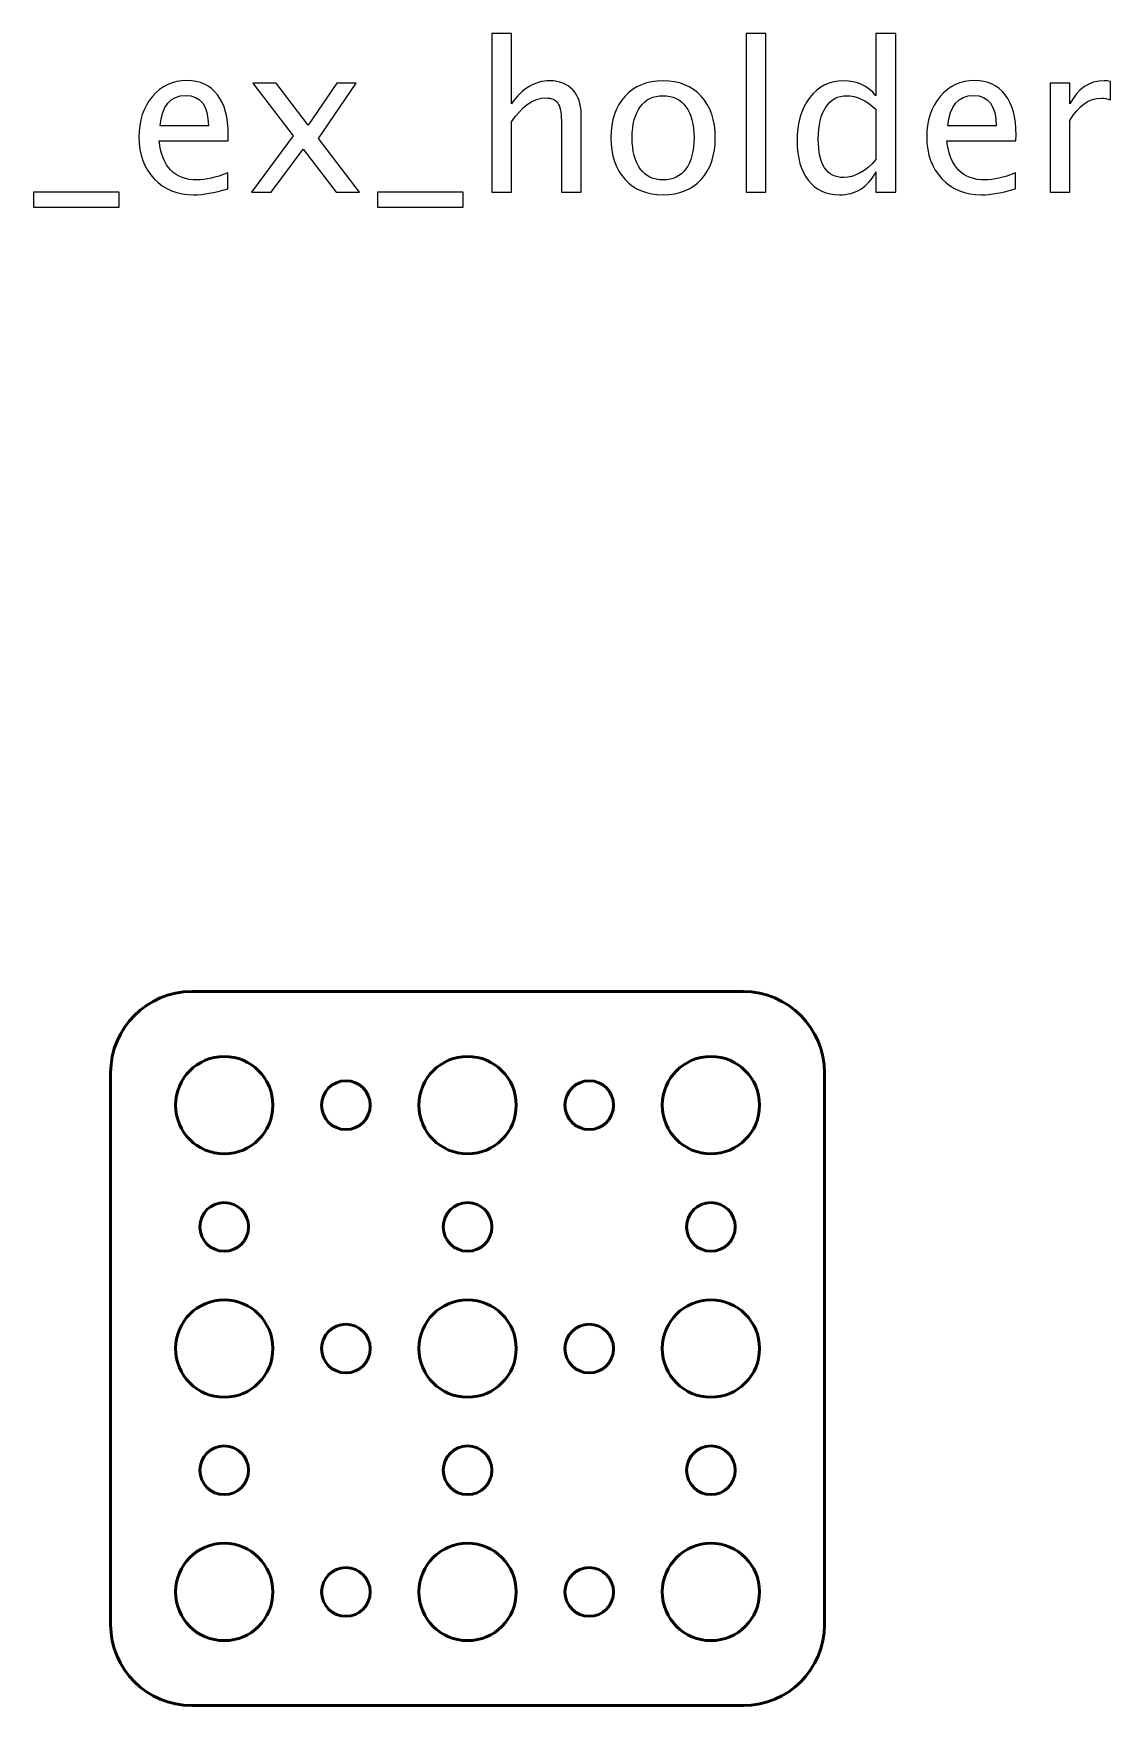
# Model space of a CAD drawing. Header units: centimetres. Extents: x -27.7 to 27.6, y -20.2 to 43.3.
# Drawn here: x 4.82 to 11.46, y -20.2 to -9.9 of the extents above; entities that cross this region are included whole.
import ezdxf

# ---------------------------------------------------------------- set-up
doc = ezdxf.new("R2010")
doc.units = ezdxf.units.CM
doc.header["$MEASUREMENT"] = 0
doc.layers.add('Layer 1', color=7, linetype='Continuous')

msp = doc.modelspace()

# ---------------------------------------------------------------- linework, layer by layer
at = {"layer": 'Layer 1', "lineweight": 53}
for centre, major_axis in [((6.00001, -16.50001), (0, 0.30001)), ((7.50001, -16.50001), (0, 0.30001)), ((9.00001, -16.50001), (0, 0.30001)), ((6.75, -16.5), (0, 0.15)), ((8.25, -16.5), (0, 0.15)), ((6, -17.25), (0, 0.15)), ((7.5, -17.25), (0, 0.15)), ((9, -17.25), (0, 0.15)), ((6.00001, -18.00001), (0, 0.30001)), ((7.50001, -18.00001), (0, 0.30001)), ((9.00001, -18.00001), (0, 0.30001)), ((6.75, -18), (0, 0.15)), ((8.25, -18), (0, 0.15)), ((6, -18.75), (0, 0.15)), ((7.5, -18.75), (0, 0.15)), ((9, -18.75), (0, 0.15)), ((6.00001, -19.50001), (0, 0.30001)), ((7.50001, -19.50001), (0, 0.30001)), ((9.00001, -19.50001), (0, 0.30001)), ((6.75, -19.5), (0, 0.15)), ((8.25, -19.5), (0, 0.15))]:
    msp.add_ellipse(centre, major_axis=major_axis, ratio=1, dxfattribs=at)
at = {"layer": 'Layer 1'}
for points, knots in [([(7.64921, -10.87465), (7.64921, -10.87465), (7.64921, -9.89548), (7.64921, -9.89548), (7.64921, -9.89548), (7.64921, -9.89548), (7.77113, -9.89548), (7.77113, -9.89548), (7.77113, -9.89548), (7.77113, -9.89548), (7.77113, -10.32876), (7.77113, -10.32876), (7.77113, -10.32876), (7.83569, -10.23457), (7.91485, -10.18758), (8.00841, -10.18758), (8.00841, -10.18758), (8.06725, -10.18758), (8.11403, -10.20599), (8.14853, -10.24304), (8.14853, -10.24304), (8.18303, -10.27987), (8.20039, -10.32961), (8.20039, -10.39184), (8.20039, -10.39184), (8.20039, -10.39184), (8.20039, -10.87465), (8.20039, -10.87465), (8.20039, -10.87465), (8.20039, -10.87465), (8.07847, -10.87465), (8.07847, -10.87465), (8.07847, -10.87465), (8.07847, -10.87465), (8.07847, -10.43163), (8.07847, -10.43163), (8.07847, -10.43163), (8.07847, -10.38168), (8.07106, -10.34612), (8.05646, -10.32495), (8.05646, -10.32495), (8.04164, -10.30357), (8.0173, -10.29299), (7.98322, -10.29299), (7.98322, -10.29299), (7.90829, -10.29299), (7.83759, -10.34188), (7.77113, -10.43967), (7.77113, -10.43967), (7.77113, -10.43967), (7.77113, -10.87465), (7.77113, -10.87465), (7.77113, -10.87465), (7.77113, -10.87465), (7.64921, -10.87465), (7.64921, -10.87465)], [0, 0, 0, 0, 0.06666667, 0.06666667, 0.06666667, 0.06666667, 0.13333333, 0.13333333, 0.13333333, 0.13333333, 0.2, 0.2, 0.2, 0.2, 0.26666667, 0.26666667, 0.26666667, 0.26666667, 0.33333333, 0.33333333, 0.33333333, 0.33333333, 0.4, 0.4, 0.4, 0.4, 0.46666667, 0.46666667, 0.46666667, 0.46666667, 0.53333333, 0.53333333, 0.53333333, 0.53333333, 0.6, 0.6, 0.6, 0.6, 0.66666667, 0.66666667, 0.66666667, 0.66666667, 0.73333333, 0.73333333, 0.73333333, 0.73333333, 0.8, 0.8, 0.8, 0.8, 0.86666667, 0.86666667, 0.86666667, 0.86666667, 1, 1, 1, 1]), ([(9.21766, -10.87465), (9.21766, -10.87465), (9.21766, -9.89548), (9.21766, -9.89548), (9.21766, -9.89548), (9.21766, -9.89548), (9.33958, -9.89548), (9.33958, -9.89548), (9.33958, -9.89548), (9.33958, -9.89548), (9.33958, -10.87465), (9.33958, -10.87465), (9.33958, -10.87465), (9.33958, -10.87465), (9.21766, -10.87465), (9.21766, -10.87465)], [0, 0, 0, 0, 0.2, 0.2, 0.2, 0.2, 0.4, 0.4, 0.4, 0.4, 0.6, 0.6, 0.6, 0.6, 1, 1, 1, 1]), ([(10.01776, -10.87465), (10.01776, -10.87465), (10.01776, -10.74828), (10.01776, -10.74828), (10.01776, -10.74828), (9.96802, -10.84269), (9.89309, -10.88989), (9.79297, -10.88989), (9.79297, -10.88989), (9.71169, -10.88989), (9.64777, -10.86047), (9.6012, -10.80141), (9.6012, -10.80141), (9.55463, -10.74236), (9.53135, -10.66171), (9.53135, -10.55948), (9.53135, -10.55948), (9.53135, -10.44772), (9.55781, -10.35776), (9.61051, -10.2896), (9.61051, -10.2896), (9.66343, -10.22166), (9.73286, -10.18758), (9.81901, -10.18758), (9.81901, -10.18758), (9.8988, -10.18758), (9.96527, -10.21806), (10.01776, -10.27923), (10.01776, -10.27923), (10.01776, -10.27923), (10.01776, -9.89548), (10.01776, -9.89548), (10.01776, -9.89548), (10.01776, -9.89548), (10.13968, -9.89548), (10.13968, -9.89548), (10.13968, -9.89548), (10.13968, -9.89548), (10.13968, -10.87465), (10.13968, -10.87465), (10.13968, -10.87465), (10.13968, -10.87465), (10.01776, -10.87465), (10.01776, -10.87465)], [0, 0, 0, 0, 0.08333333, 0.08333333, 0.08333333, 0.08333333, 0.16666667, 0.16666667, 0.16666667, 0.16666667, 0.25, 0.25, 0.25, 0.25, 0.33333333, 0.33333333, 0.33333333, 0.33333333, 0.41666667, 0.41666667, 0.41666667, 0.41666667, 0.5, 0.5, 0.5, 0.5, 0.58333333, 0.58333333, 0.58333333, 0.58333333, 0.66666667, 0.66666667, 0.66666667, 0.66666667, 0.75, 0.75, 0.75, 0.75, 0.83333333, 0.83333333, 0.83333333, 0.83333333, 1, 1, 1, 1]), ([(6.02171, -10.85306), (5.9398, -10.87761), (5.86973, -10.88989), (5.81131, -10.88989), (5.81131, -10.88989), (5.71162, -10.88989), (5.63055, -10.85687), (5.56811, -10.79104), (5.56811, -10.79104), (5.50567, -10.72521), (5.47434, -10.63991), (5.47434, -10.53492), (5.47434, -10.53492), (5.47434, -10.43311), (5.50186, -10.3495), (5.5571, -10.2841), (5.5571, -10.2841), (5.61235, -10.21891), (5.68304, -10.18631), (5.76919, -10.18631), (5.76919, -10.18631), (5.85068, -10.18631), (5.91376, -10.21531), (5.95821, -10.2733), (5.95821, -10.2733), (6.00266, -10.3313), (6.02489, -10.41343), (6.02489, -10.5199), (6.02489, -10.5199), (6.02489, -10.5199), (6.02425, -10.55715), (6.02425, -10.55715), (6.02425, -10.55715), (6.02425, -10.55715), (5.5988, -10.55715), (5.5988, -10.55715), (5.5988, -10.55715), (5.61658, -10.71802), (5.69511, -10.79845), (5.83417, -10.79845), (5.83417, -10.79845), (5.88519, -10.79845), (5.94763, -10.78406), (6.02171, -10.75527), (6.02171, -10.75527), (6.02171, -10.75527), (6.02171, -10.85306), (6.02171, -10.85306)], [0, 0, 0, 0, 0.07692308, 0.07692308, 0.07692308, 0.07692308, 0.15384615, 0.15384615, 0.15384615, 0.15384615, 0.23076923, 0.23076923, 0.23076923, 0.23076923, 0.30769231, 0.30769231, 0.30769231, 0.30769231, 0.38461538, 0.38461538, 0.38461538, 0.38461538, 0.46153846, 0.46153846, 0.46153846, 0.46153846, 0.53846154, 0.53846154, 0.53846154, 0.53846154, 0.61538462, 0.61538462, 0.61538462, 0.61538462, 0.69230769, 0.69230769, 0.69230769, 0.69230769, 0.76923077, 0.76923077, 0.76923077, 0.76923077, 0.84615385, 0.84615385, 0.84615385, 0.84615385, 1, 1, 1, 1]), ([(8.70543, -10.88989), (8.60658, -10.88989), (8.52827, -10.85835), (8.47069, -10.79527), (8.47069, -10.79527), (8.41291, -10.7322), (8.38412, -10.64647), (8.38412, -10.53831), (8.38412, -10.53831), (8.38412, -10.43036), (8.41291, -10.34485), (8.47069, -10.28198), (8.47069, -10.28198), (8.52827, -10.21912), (8.60658, -10.18758), (8.70543, -10.18758), (8.70543, -10.18758), (8.80428, -10.18758), (8.8826, -10.21912), (8.94017, -10.28198), (8.94017, -10.28198), (8.99795, -10.34485), (9.02674, -10.43036), (9.02674, -10.53831), (9.02674, -10.53831), (9.02674, -10.64647), (8.99795, -10.7322), (8.94017, -10.79527), (8.94017, -10.79527), (8.8826, -10.85835), (8.80428, -10.88989), (8.70543, -10.88989)], [0, 0, 0, 0, 0.11111111, 0.11111111, 0.11111111, 0.11111111, 0.22222222, 0.22222222, 0.22222222, 0.22222222, 0.33333333, 0.33333333, 0.33333333, 0.33333333, 0.44444444, 0.44444444, 0.44444444, 0.44444444, 0.55555556, 0.55555556, 0.55555556, 0.55555556, 0.66666667, 0.66666667, 0.66666667, 0.66666667, 0.77777778, 0.77777778, 0.77777778, 0.77777778, 1, 1, 1, 1]), ([(10.87797, -10.85306), (10.79606, -10.87761), (10.72599, -10.88989), (10.66757, -10.88989), (10.66757, -10.88989), (10.56788, -10.88989), (10.48681, -10.85687), (10.42437, -10.79104), (10.42437, -10.79104), (10.36193, -10.72521), (10.3306, -10.63991), (10.3306, -10.53492), (10.3306, -10.53492), (10.3306, -10.43311), (10.35812, -10.3495), (10.41336, -10.2841), (10.41336, -10.2841), (10.46861, -10.21891), (10.5393, -10.18631), (10.62545, -10.18631), (10.62545, -10.18631), (10.70694, -10.18631), (10.77002, -10.21531), (10.81447, -10.2733), (10.81447, -10.2733), (10.85892, -10.3313), (10.88115, -10.41343), (10.88115, -10.5199), (10.88115, -10.5199), (10.88115, -10.5199), (10.88051, -10.55715), (10.88051, -10.55715), (10.88051, -10.55715), (10.88051, -10.55715), (10.45506, -10.55715), (10.45506, -10.55715), (10.45506, -10.55715), (10.47284, -10.71802), (10.55137, -10.79845), (10.69043, -10.79845), (10.69043, -10.79845), (10.74145, -10.79845), (10.80389, -10.78406), (10.87797, -10.75527), (10.87797, -10.75527), (10.87797, -10.75527), (10.87797, -10.85306), (10.87797, -10.85306)], [0, 0, 0, 0, 0.07692308, 0.07692308, 0.07692308, 0.07692308, 0.15384615, 0.15384615, 0.15384615, 0.15384615, 0.23076923, 0.23076923, 0.23076923, 0.23076923, 0.30769231, 0.30769231, 0.30769231, 0.30769231, 0.38461538, 0.38461538, 0.38461538, 0.38461538, 0.46153846, 0.46153846, 0.46153846, 0.46153846, 0.53846154, 0.53846154, 0.53846154, 0.53846154, 0.61538462, 0.61538462, 0.61538462, 0.61538462, 0.69230769, 0.69230769, 0.69230769, 0.69230769, 0.76923077, 0.76923077, 0.76923077, 0.76923077, 0.84615385, 0.84615385, 0.84615385, 0.84615385, 1, 1, 1, 1]), ([(11.09154, -10.87465), (11.09154, -10.87465), (11.09154, -10.20155), (11.09154, -10.20155), (11.09154, -10.20155), (11.09154, -10.20155), (11.21346, -10.20155), (11.21346, -10.20155), (11.21346, -10.20155), (11.21346, -10.20155), (11.21346, -10.32876), (11.21346, -10.32876), (11.21346, -10.32876), (11.26193, -10.23457), (11.33221, -10.18758), (11.42449, -10.18758), (11.42449, -10.18758), (11.43698, -10.18758), (11.4501, -10.18864), (11.46365, -10.19075), (11.46365, -10.19075), (11.46365, -10.19075), (11.46365, -10.30484), (11.46365, -10.30484), (11.46365, -10.30484), (11.44248, -10.29786), (11.42386, -10.29426), (11.40777, -10.29426), (11.40777, -10.29426), (11.3303, -10.29426), (11.26553, -10.33998), (11.21346, -10.43163), (11.21346, -10.43163), (11.21346, -10.43163), (11.21346, -10.87465), (11.21346, -10.87465), (11.21346, -10.87465), (11.21346, -10.87465), (11.09154, -10.87465), (11.09154, -10.87465)], [0, 0, 0, 0, 0.09090909, 0.09090909, 0.09090909, 0.09090909, 0.18181818, 0.18181818, 0.18181818, 0.18181818, 0.27272727, 0.27272727, 0.27272727, 0.27272727, 0.36363636, 0.36363636, 0.36363636, 0.36363636, 0.45454545, 0.45454545, 0.45454545, 0.45454545, 0.54545455, 0.54545455, 0.54545455, 0.54545455, 0.63636364, 0.63636364, 0.63636364, 0.63636364, 0.72727273, 0.72727273, 0.72727273, 0.72727273, 0.81818182, 0.81818182, 0.81818182, 0.81818182, 1, 1, 1, 1]), ([(5.60515, -10.46571), (5.60515, -10.46571), (5.90233, -10.46571), (5.90233, -10.46571), (5.90233, -10.46571), (5.90233, -10.3404), (5.85555, -10.27775), (5.76221, -10.27775), (5.76221, -10.27775), (5.66823, -10.27775), (5.61595, -10.3404), (5.60515, -10.46571)], [0, 0, 0, 0, 0.25, 0.25, 0.25, 0.25, 0.5, 0.5, 0.5, 0.5, 1, 1, 1, 1]), ([(6.16797, -10.87465), (6.16797, -10.87465), (6.4243, -10.5273), (6.4243, -10.5273), (6.4243, -10.5273), (6.4243, -10.5273), (6.17559, -10.20155), (6.17559, -10.20155), (6.17559, -10.20155), (6.17559, -10.20155), (6.32101, -10.20155), (6.32101, -10.20155), (6.32101, -10.20155), (6.32101, -10.20155), (6.51743, -10.46084), (6.51743, -10.46084), (6.51743, -10.46084), (6.51743, -10.46084), (6.69523, -10.20155), (6.69523, -10.20155), (6.69523, -10.20155), (6.69523, -10.20155), (6.8144, -10.20155), (6.8144, -10.20155), (6.8144, -10.20155), (6.8144, -10.20155), (6.58157, -10.54297), (6.58157, -10.54297), (6.58157, -10.54297), (6.58157, -10.54297), (6.83472, -10.87465), (6.83472, -10.87465), (6.83472, -10.87465), (6.83472, -10.87465), (6.68931, -10.87465), (6.68931, -10.87465), (6.68931, -10.87465), (6.68931, -10.87465), (6.48653, -10.60795), (6.48653, -10.60795), (6.48653, -10.60795), (6.48653, -10.60795), (6.29031, -10.87465), (6.29031, -10.87465), (6.29031, -10.87465), (6.29031, -10.87465), (6.16797, -10.87465), (6.16797, -10.87465)], [0, 0, 0, 0, 0.07692308, 0.07692308, 0.07692308, 0.07692308, 0.15384615, 0.15384615, 0.15384615, 0.15384615, 0.23076923, 0.23076923, 0.23076923, 0.23076923, 0.30769231, 0.30769231, 0.30769231, 0.30769231, 0.38461538, 0.38461538, 0.38461538, 0.38461538, 0.46153846, 0.46153846, 0.46153846, 0.46153846, 0.53846154, 0.53846154, 0.53846154, 0.53846154, 0.61538462, 0.61538462, 0.61538462, 0.61538462, 0.69230769, 0.69230769, 0.69230769, 0.69230769, 0.76923077, 0.76923077, 0.76923077, 0.76923077, 0.84615385, 0.84615385, 0.84615385, 0.84615385, 1, 1, 1, 1]), ([(8.70522, -10.79845), (8.76554, -10.79845), (8.81253, -10.7758), (8.84598, -10.73029), (8.84598, -10.73029), (8.87921, -10.685), (8.89593, -10.62086), (8.89593, -10.53831), (8.89593, -10.53831), (8.89593, -10.45597), (8.87921, -10.39205), (8.84598, -10.34675), (8.84598, -10.34675), (8.81253, -10.30167), (8.76554, -10.27902), (8.70522, -10.27902), (8.70522, -10.27902), (8.64468, -10.27902), (8.59769, -10.30167), (8.56467, -10.34675), (8.56467, -10.34675), (8.53144, -10.39205), (8.51493, -10.45597), (8.51493, -10.53831), (8.51493, -10.53831), (8.51493, -10.62086), (8.53144, -10.685), (8.56467, -10.73029), (8.56467, -10.73029), (8.59769, -10.7758), (8.64468, -10.79845), (8.70522, -10.79845)], [0, 0, 0, 0, 0.11111111, 0.11111111, 0.11111111, 0.11111111, 0.22222222, 0.22222222, 0.22222222, 0.22222222, 0.33333333, 0.33333333, 0.33333333, 0.33333333, 0.44444444, 0.44444444, 0.44444444, 0.44444444, 0.55555556, 0.55555556, 0.55555556, 0.55555556, 0.66666667, 0.66666667, 0.66666667, 0.66666667, 0.77777778, 0.77777778, 0.77777778, 0.77777778, 1, 1, 1, 1]), ([(10.01776, -10.36263), (9.95447, -10.30696), (9.89457, -10.27902), (9.83784, -10.27902), (9.83784, -10.27902), (9.78196, -10.27902), (9.73878, -10.3023), (9.70809, -10.34908), (9.70809, -10.34908), (9.6774, -10.39565), (9.66216, -10.46169), (9.66216, -10.5472), (9.66216, -10.5472), (9.66216, -10.70447), (9.71423, -10.78321), (9.81858, -10.78321), (9.81858, -10.78321), (9.88632, -10.78321), (9.95278, -10.74617), (10.01776, -10.6723), (10.01776, -10.6723), (10.01776, -10.6723), (10.01776, -10.36263), (10.01776, -10.36263)], [0, 0, 0, 0, 0.14285714, 0.14285714, 0.14285714, 0.14285714, 0.28571429, 0.28571429, 0.28571429, 0.28571429, 0.42857143, 0.42857143, 0.42857143, 0.42857143, 0.57142857, 0.57142857, 0.57142857, 0.57142857, 0.71428571, 0.71428571, 0.71428571, 0.71428571, 1, 1, 1, 1]), ([(10.46141, -10.46571), (10.46141, -10.46571), (10.75859, -10.46571), (10.75859, -10.46571), (10.75859, -10.46571), (10.75859, -10.3404), (10.71181, -10.27775), (10.61847, -10.27775), (10.61847, -10.27775), (10.52449, -10.27775), (10.47221, -10.3404), (10.46141, -10.46571)], [0, 0, 0, 0, 0.25, 0.25, 0.25, 0.25, 0.5, 0.5, 0.5, 0.5, 1, 1, 1, 1]), ([(4.8241, -10.96609), (4.8241, -10.96609), (4.8241, -10.87465), (4.8241, -10.87465), (4.8241, -10.87465), (4.8241, -10.87465), (5.35242, -10.87465), (5.35242, -10.87465), (5.35242, -10.87465), (5.35242, -10.87465), (5.35242, -10.96609), (5.35242, -10.96609), (5.35242, -10.96609), (5.35242, -10.96609), (4.8241, -10.96609), (4.8241, -10.96609)], [0, 0, 0, 0, 0.2, 0.2, 0.2, 0.2, 0.4, 0.4, 0.4, 0.4, 0.6, 0.6, 0.6, 0.6, 1, 1, 1, 1]), ([(6.94563, -10.96609), (6.94563, -10.96609), (6.94563, -10.87465), (6.94563, -10.87465), (6.94563, -10.87465), (6.94563, -10.87465), (7.47395, -10.87465), (7.47395, -10.87465), (7.47395, -10.87465), (7.47395, -10.87465), (7.47395, -10.96609), (7.47395, -10.96609), (7.47395, -10.96609), (7.47395, -10.96609), (6.94563, -10.96609), (6.94563, -10.96609)], [0, 0, 0, 0, 0.2, 0.2, 0.2, 0.2, 0.4, 0.4, 0.4, 0.4, 0.6, 0.6, 0.6, 0.6, 1, 1, 1, 1])]:
    msp.add_open_spline(points, degree=3, knots=knots, dxfattribs=at)
at = {"layer": 'Layer 1', "lineweight": 53}
msp.add_open_spline([(5.3, -19.7), (5.3, -19.7), (5.3, -16.3), (5.3, -16.3), (5.3, -16.3), (5.3, -16.02386), (5.52386, -15.8), (5.8, -15.8), (5.8, -15.8), (5.8, -15.8), (9.2, -15.8), (9.2, -15.8), (9.2, -15.8), (9.47614, -15.8), (9.7, -16.02386), (9.7, -16.3), (9.7, -16.3), (9.7, -16.3), (9.7, -19.7), (9.7, -19.7), (9.7, -19.7), (9.7, -19.97614), (9.47614, -20.2), (9.2, -20.2), (9.2, -20.2), (9.2, -20.2), (5.8, -20.2), (5.8, -20.2), (5.8, -20.2), (5.52386, -20.2), (5.3, -19.97614), (5.3, -19.7)], degree=3, knots=[0, 0, 0, 0, 0.11111111, 0.11111111, 0.11111111, 0.11111111, 0.22222222, 0.22222222, 0.22222222, 0.22222222, 0.33333333, 0.33333333, 0.33333333, 0.33333333, 0.44444444, 0.44444444, 0.44444444, 0.44444444, 0.55555556, 0.55555556, 0.55555556, 0.55555556, 0.66666667, 0.66666667, 0.66666667, 0.66666667, 0.77777778, 0.77777778, 0.77777778, 0.77777778, 1, 1, 1, 1], dxfattribs=at)

doc.saveas('drawing.dxf')
